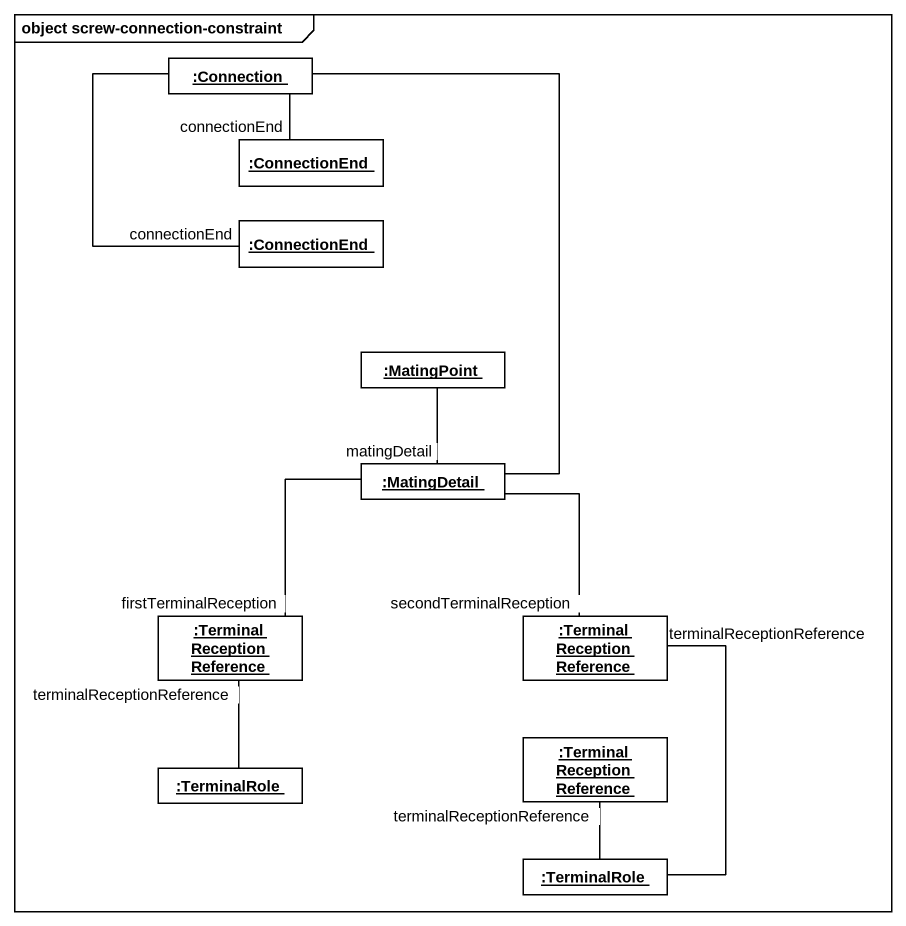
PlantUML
@startuml
mainframe object screw-connection-constraint
hide circle
hide empty members
object ":Connection" as Connection
object ":ConnectionEnd" as ConnectionEnd
object ":ConnectionEnd" as ConnectionEnd_2
object ":MatingPoint" as MatingPoint
object ":MatingDetail" as MatingDetail
object ":TerminalReceptionReference" as TerminalReceptionReference
object ":TerminalReceptionReference" as TerminalReceptionReference_2
object ":TerminalReceptionReference" as TerminalReceptionReference_3
object ":TerminalRole" as TerminalRole
object ":TerminalRole" as TerminalRole_2
Connection -- ConnectionEnd : connectionEnd
Connection -- ConnectionEnd_2 : connectionEnd
MatingPoint -- MatingDetail : matingDetail
MatingDetail -up- Connection
MatingDetail -- TerminalReceptionReference : firstTerminalReception
MatingDetail -- TerminalReceptionReference_2 : secondTerminalReception
TerminalReceptionReference -- TerminalRole : terminalReceptionReference
TerminalReceptionReference_2 -- TerminalRole_2 : terminalReceptionReference
TerminalReceptionReference_3 -- TerminalRole_2 : terminalReceptionReference
@enduml
